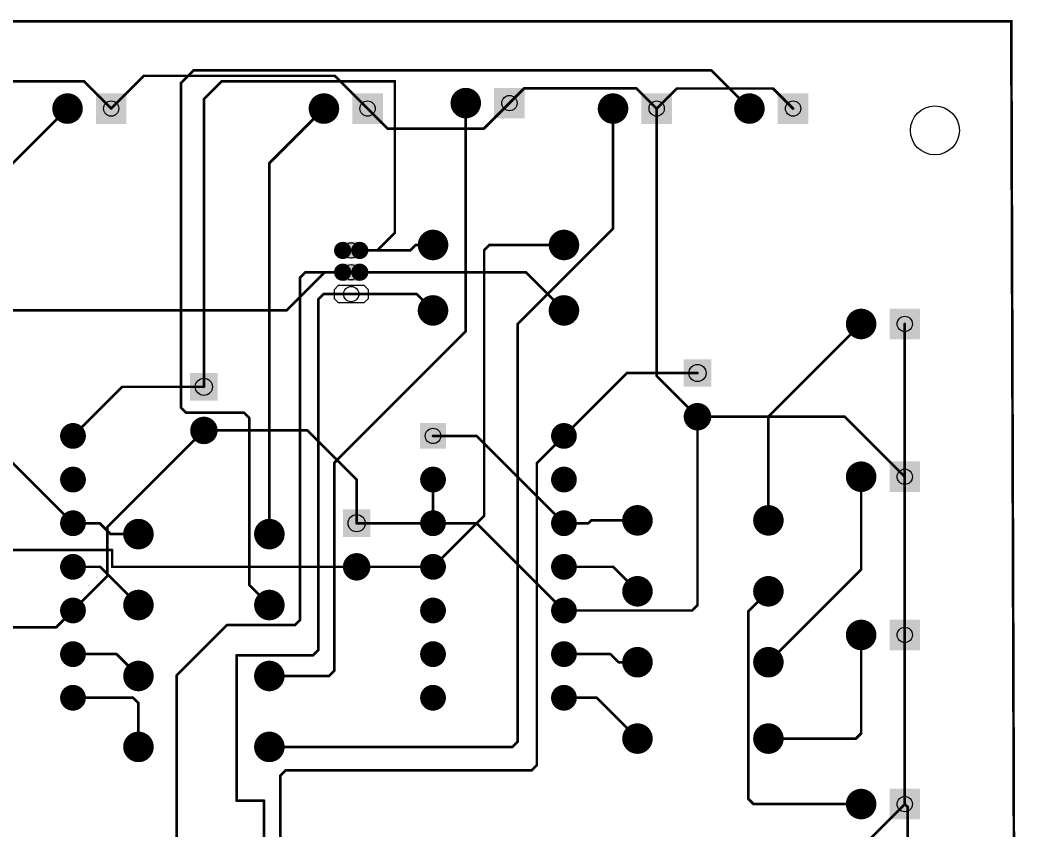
# Model space of a CAD drawing. Extents: x 0 to 4.18, y 0 to 3.93.
# Drawn here: x 1.891 to 4.178, y 2.072 to 3.928 of the extents above; entities that cross this region are included whole.
import ezdxf

# ---------------------------------------------------------------- set-up
doc = ezdxf.new("R2010")
doc.units = 0
for name, color, linetype in [('Board_Outline', 13, 'CONTINUOUS'), ('Bottom', 6, 'CONTINUOUS'), ('Drill_Bottom', 8, 'CONTINUOUS'), ('Drill_Top', 7, 'CONTINUOUS'), ('Top', 5, 'CONTINUOUS')]:
    doc.layers.add(name, color=color, linetype=linetype)

msp = doc.modelspace()

# ---------------------------------------------------------------- linework, layer by layer
at = {"layer": 'Board_Outline', "linetype": 'CONTINUOUS', "const_width": 0.006}
msp.add_lwpolyline([(0, 3.925), (4.1625, 3.925), (4.175, 0.0125), (0, 0), (0, 1.9), (0, 3.925)], dxfattribs=at)
at = {"layer": 'Bottom', "linetype": 'CONTINUOUS', "const_width": 0.006}
for points in [[(2.26, 3.7835), (2.289, 3.8125)], [(2.289, 3.8125), (3.475, 3.8125)], [(3.475, 3.8125), (3.5625, 3.725)], [(2.0375, 3.7875), (1.8625, 3.7875)], [(2.1, 3.725), (2.0375, 3.7875)], [(2.26, 3.04), (2.26, 3.7835)], [(2.3125, 3.747), (2.353, 3.7875)], [(2.353, 3.7875), (2.75, 3.7875)], [(2.75, 3.7875), (2.75, 3.4405)], [(3.0465, 3.7715), (3.0125, 3.7375)], [(3.3035, 3.7715), (3.0465, 3.7715)], [(3.35, 3.725), (3.3035, 3.7715)], [(2.3125, 3.0875), (2.3125, 3.747)], [(2.4625, 3.6), (2.5875, 3.725)], [(2.9125, 3.7375), (2.9125, 3.2146)], [(3.25, 3.725), (3.25, 3.45)], [(3.35, 3.1125), (3.35, 3.725)], [(2.4625, 2.75), (2.4625, 3.6)], [(2.75, 3.4405), (2.7095, 3.4)], [(3.25, 3.45), (3.0317, 3.2317)], [(2.9547, 3.4005), (2.9667, 3.4125)], [(2.9667, 3.4125), (3.1375, 3.4125)], [(2.7095, 3.4), (2.65, 3.4)], [(2.9547, 2.7922), (2.9547, 3.4005)], [(2.533, 3.338), (2.545, 3.35)], [(2.533, 2.5535), (2.533, 3.338)], [(2.545, 3.35), (2.65, 3.35)], [(2.5866, 3.3), (2.5746, 3.288)], [(2.65, 3.3), (2.5866, 3.3)], [(2.5746, 3.288), (2.5746, 2.4842)], [(3.0317, 3.2317), (3.0317, 2.2745)], [(3.8185, 3.2315), (3.606, 3.019)], [(3.9185, 3.2315), (3.9185, 2.8815)], [(2.9125, 3.2146), (2.6115, 2.9135)], [(3.4435, 3.019), (3.35, 3.1125)], [(2.272, 3.028), (2.26, 3.04)], [(2.4045, 3.028), (2.272, 3.028)], [(2.4165, 3.016), (2.4045, 3.028)], [(2.4165, 2.6335), (2.4165, 3.016)], [(3.4435, 2.587), (3.4435, 3.019)], [(3.606, 3.019), (3.606, 2.7815)], [(2.0915, 2.7665), (2.3125, 2.9875)], [(3.1375, 2.975), (3.0754, 2.9129)], [(2.6115, 2.9135), (2.6115, 2.437)], [(3.0754, 2.9129), (3.0754, 2.2207)], [(3.8185, 2.8815), (3.8185, 2.669)], [(3.9185, 2.8815), (3.9185, 2.519)], [(2.8375, 2.775), (2.8375, 2.875)], [(2.8375, 2.675), (2.9547, 2.7922)], [(2.0915, 2.654), (2.0915, 2.7665)], [(3.25, 2.675), (3.1375, 2.675)], [(3.306, 2.619), (3.25, 2.675)], [(2.0125, 2.575), (2.0915, 2.654)], [(3.8185, 2.669), (3.606, 2.4565)], [(2.4625, 2.5875), (2.4165, 2.6335)], [(3.56, 2.573), (3.606, 2.619)], [(3.4315, 2.575), (3.4435, 2.587)], [(1.974, 2.5365), (2.0125, 2.575)], [(3.1375, 2.575), (3.4315, 2.575)], [(3.56, 2.1435), (3.56, 2.573)], [(1.637, 2.5365), (1.974, 2.5365)], [(2.25, 2.4265), (2.365, 2.5415)], [(2.365, 2.5415), (2.521, 2.5415)], [(2.521, 2.5415), (2.533, 2.5535)], [(3.8185, 2.519), (3.8185, 2.2935)], [(3.9185, 2.519), (3.9185, 2.1315)], [(2.5626, 2.4722), (2.3875, 2.4722)], [(2.3875, 2.4722), (2.3875, 2.1393)], [(2.5746, 2.4842), (2.5626, 2.4722)], [(2.25, 1.95), (2.25, 2.4265)], [(2.5995, 2.425), (2.4625, 2.425)], [(2.6115, 2.437), (2.5995, 2.425)], [(3.8185, 2.2935), (3.8065, 2.2815)], [(3.0197, 2.2625), (2.4625, 2.2625)], [(3.0317, 2.2745), (3.0197, 2.2625)], [(3.8065, 2.2815), (3.606, 2.2815)], [(3.0754, 2.2207), (3.0634, 2.2087)], [(2.4995, 2.2087), (2.4875, 2.1967)], [(2.4875, 2.1967), (2.4875, 1.9625)], [(3.0634, 2.2087), (2.4995, 2.2087)], [(2.3875, 2.1393), (2.45, 2.1393)], [(2.45, 2.1393), (2.45, 1.4861)], [(3.572, 2.1315), (3.56, 2.1435)], [(3.8185, 2.1315), (3.572, 2.1315)], [(3.9185, 2.1315), (3.925, 2.125)], [(3.925, 2.125), (3.925, 1.45)]]:
    msp.add_lwpolyline(points, dxfattribs=at)
at = {"layer": 'Bottom', "linetype": 'CONTINUOUS'}
for points, const_width in [([(2.2875, 3.8125, 1), (2.2905, 3.8125, 1), (2.2875, 3.8125, 1)], 0.003), ([(2.2875, 3.8125, 1), (2.2905, 3.8125, 1), (2.2875, 3.8125, 1)], 0.003), ([(3.4735, 3.8125, 1), (3.4765, 3.8125, 1), (3.4735, 3.8125, 1)], 0.003), ([(3.4735, 3.8125, 1), (3.4765, 3.8125, 1), (3.4735, 3.8125, 1)], 0.003), ([(2.036, 3.7875, 1), (2.039, 3.7875, 1), (2.036, 3.7875, 1)], 0.003), ([(2.036, 3.7875, 1), (2.039, 3.7875, 1), (2.036, 3.7875, 1)], 0.003), ([(2.2585, 3.7835, 1), (2.2615, 3.7835, 1), (2.2585, 3.7835, 1)], 0.003), ([(2.2585, 3.7835, 1), (2.2615, 3.7835, 1), (2.2585, 3.7835, 1)], 0.003), ([(2.3515, 3.7875, 1), (2.3545, 3.7875, 1), (2.3515, 3.7875, 1)], 0.003), ([(2.3515, 3.7875, 1), (2.3545, 3.7875, 1), (2.3515, 3.7875, 1)], 0.003), ([(2.7485, 3.7875, 1), (2.7515, 3.7875, 1), (2.7485, 3.7875, 1)], 0.003), ([(2.7485, 3.7875, 1), (2.7515, 3.7875, 1), (2.7485, 3.7875, 1)], 0.003), ([(3.045, 3.7715, 1), (3.048, 3.7715, 1), (3.045, 3.7715, 1)], 0.003), ([(3.045, 3.7715, 1), (3.048, 3.7715, 1), (3.045, 3.7715, 1)], 0.003), ([(3.302, 3.7715, 1), (3.305, 3.7715, 1), (3.302, 3.7715, 1)], 0.003), ([(3.302, 3.7715, 1), (3.305, 3.7715, 1), (3.302, 3.7715, 1)], 0.003), ([(2.0175, 3.725, 1), (1.9825, 3.725, 1), (2.0175, 3.725, 1)], 0.035), ([(2.605, 3.725, 1), (2.57, 3.725, 1), (2.605, 3.725, 1)], 0.035), ([(2.93, 3.7375, 1), (2.895, 3.7375, 1), (2.93, 3.7375, 1)], 0.035), ([(3.2675, 3.725, 1), (3.2325, 3.725, 1), (3.2675, 3.725, 1)], 0.035), ([(3.58, 3.725, 1), (3.545, 3.725, 1), (3.58, 3.725, 1)], 0.035), ([(2.0985, 3.725, 1), (2.1015, 3.725, 1), (2.0985, 3.725, 1)], 0.003), ([(2.311, 3.747, 1), (2.314, 3.747, 1), (2.311, 3.747, 1)], 0.003), ([(2.311, 3.747, 1), (2.314, 3.747, 1), (2.311, 3.747, 1)], 0.003), ([(2.586, 3.725, 1), (2.589, 3.725, 1), (2.586, 3.725, 1)], 0.003), ([(2.911, 3.7375, 1), (2.914, 3.7375, 1), (2.911, 3.7375, 1)], 0.003), ([(3.011, 3.7375, 1), (3.014, 3.7375, 1), (3.011, 3.7375, 1)], 0.003), ([(3.2485, 3.725, 1), (3.2515, 3.725, 1), (3.2485, 3.725, 1)], 0.003), ([(3.3485, 3.725, 1), (3.3515, 3.725, 1), (3.3485, 3.725, 1)], 0.003), ([(3.3485, 3.725, 1), (3.3515, 3.725, 1), (3.3485, 3.725, 1)], 0.003), ([(3.561, 3.725, 1), (3.564, 3.725, 1), (3.561, 3.725, 1)], 0.003), ([(2.461, 3.6, 1), (2.464, 3.6, 1), (2.461, 3.6, 1)], 0.003), ([(2.461, 3.6, 1), (2.464, 3.6, 1), (2.461, 3.6, 1)], 0.003), ([(2.7485, 3.4405, 1), (2.7515, 3.4405, 1), (2.7485, 3.4405, 1)], 0.003), ([(2.7485, 3.4405, 1), (2.7515, 3.4405, 1), (2.7485, 3.4405, 1)], 0.003), ([(2.855, 3.4125, 1), (2.82, 3.4125, 1), (2.855, 3.4125, 1)], 0.035), ([(3.155, 3.4125, 1), (3.12, 3.4125, 1), (3.155, 3.4125, 1)], 0.035), ([(3.2485, 3.45, 1), (3.2515, 3.45, 1), (3.2485, 3.45, 1)], 0.003), ([(3.2485, 3.45, 1), (3.2515, 3.45, 1), (3.2485, 3.45, 1)], 0.003), ([(2.6402, 3.4, 1), (2.6205, 3.4, 1), (2.6402, 3.4, 1)], 0.0197), ([(2.6795, 3.4, 1), (2.6598, 3.4, 1), (2.6795, 3.4, 1)], 0.0197), ([(2.9652, 3.4125, 1), (2.9682, 3.4125, 1), (2.9652, 3.4125, 1)], 0.003), ([(2.9652, 3.4125, 1), (2.9682, 3.4125, 1), (2.9652, 3.4125, 1)], 0.003), ([(3.136, 3.4125, 1), (3.139, 3.4125, 1), (3.136, 3.4125, 1)], 0.003), ([(2.6485, 3.4, 1), (2.6515, 3.4, 1), (2.6485, 3.4, 1)], 0.003), ([(2.708, 3.4, 1), (2.711, 3.4, 1), (2.708, 3.4, 1)], 0.003), ([(2.708, 3.4, 1), (2.711, 3.4, 1), (2.708, 3.4, 1)], 0.003), ([(2.9532, 3.4005, 1), (2.9562, 3.4005, 1), (2.9532, 3.4005, 1)], 0.003), ([(2.9532, 3.4005, 1), (2.9562, 3.4005, 1), (2.9532, 3.4005, 1)], 0.003), ([(2.6402, 3.35, 1), (2.6205, 3.35, 1), (2.6402, 3.35, 1)], 0.0197), ([(2.6795, 3.35, 1), (2.6598, 3.35, 1), (2.6795, 3.35, 1)], 0.0197), ([(2.5315, 3.338, 1), (2.5345, 3.338, 1), (2.5315, 3.338, 1)], 0.003), ([(2.5315, 3.338, 1), (2.5345, 3.338, 1), (2.5315, 3.338, 1)], 0.003), ([(2.5435, 3.35, 1), (2.5465, 3.35, 1), (2.5435, 3.35, 1)], 0.003), ([(2.5435, 3.35, 1), (2.5465, 3.35, 1), (2.5435, 3.35, 1)], 0.003), ([(2.6485, 3.35, 1), (2.6515, 3.35, 1), (2.6485, 3.35, 1)], 0.003), ([(2.5851, 3.3, 1), (2.5881, 3.3, 1), (2.5851, 3.3, 1)], 0.003), ([(2.5851, 3.3, 1), (2.5881, 3.3, 1), (2.5851, 3.3, 1)], 0.003), ([(2.6485, 3.3, 1), (2.6515, 3.3, 1), (2.6485, 3.3, 1)], 0.003), ([(2.855, 3.2625, 1), (2.82, 3.2625, 1), (2.855, 3.2625, 1)], 0.035), ([(3.155, 3.2625, 1), (3.12, 3.2625, 1), (3.155, 3.2625, 1)], 0.035), ([(2.5731, 3.288, 1), (2.5761, 3.288, 1), (2.5731, 3.288, 1)], 0.003), ([(2.5731, 3.288, 1), (2.5761, 3.288, 1), (2.5731, 3.288, 1)], 0.003), ([(3.836, 3.2315, 1), (3.801, 3.2315, 1), (3.836, 3.2315, 1)], 0.035), ([(3.0302, 3.2317, 1), (3.0332, 3.2317, 1), (3.0302, 3.2317, 1)], 0.003), ([(3.0302, 3.2317, 1), (3.0332, 3.2317, 1), (3.0302, 3.2317, 1)], 0.003), ([(3.817, 3.2315, 1), (3.82, 3.2315, 1), (3.817, 3.2315, 1)], 0.003), ([(3.917, 3.2315, 1), (3.92, 3.2315, 1), (3.917, 3.2315, 1)], 0.003), ([(2.911, 3.2146, 1), (2.914, 3.2146, 1), (2.911, 3.2146, 1)], 0.003), ([(2.911, 3.2146, 1), (2.914, 3.2146, 1), (2.911, 3.2146, 1)], 0.003), ([(3.3485, 3.1125, 1), (3.3515, 3.1125, 1), (3.3485, 3.1125, 1)], 0.003), ([(3.3485, 3.1125, 1), (3.3515, 3.1125, 1), (3.3485, 3.1125, 1)], 0.003), ([(2.311, 3.0875, 1), (2.314, 3.0875, 1), (2.311, 3.0875, 1)], 0.003), ([(2.2585, 3.04, 1), (2.2615, 3.04, 1), (2.2585, 3.04, 1)], 0.003), ([(2.2585, 3.04, 1), (2.2615, 3.04, 1), (2.2585, 3.04, 1)], 0.003), ([(3.4592, 3.019, 1), (3.4277, 3.019, 1), (3.4592, 3.019, 1)], 0.0315), ([(2.2705, 3.028, 1), (2.2735, 3.028, 1), (2.2705, 3.028, 1)], 0.003), ([(2.2705, 3.028, 1), (2.2735, 3.028, 1), (2.2705, 3.028, 1)], 0.003), ([(2.3282, 2.9875, 1), (2.2968, 2.9875, 1), (2.3282, 2.9875, 1)], 0.0315), ([(2.403, 3.028, 1), (2.406, 3.028, 1), (2.403, 3.028, 1)], 0.003), ([(2.403, 3.028, 1), (2.406, 3.028, 1), (2.403, 3.028, 1)], 0.003), ([(2.415, 3.016, 1), (2.418, 3.016, 1), (2.415, 3.016, 1)], 0.003), ([(2.415, 3.016, 1), (2.418, 3.016, 1), (2.415, 3.016, 1)], 0.003), ([(3.442, 3.019, 1), (3.445, 3.019, 1), (3.442, 3.019, 1)], 0.003), ([(3.442, 3.019, 1), (3.445, 3.019, 1), (3.442, 3.019, 1)], 0.003), ([(3.6045, 3.019, 1), (3.6075, 3.019, 1), (3.6045, 3.019, 1)], 0.003), ([(3.6045, 3.019, 1), (3.6075, 3.019, 1), (3.6045, 3.019, 1)], 0.003), ([(2.0273, 2.975, 1), (1.9977, 2.975, 1), (2.0273, 2.975, 1)], 0.0295), ([(3.1523, 2.975, 1), (3.1227, 2.975, 1), (3.1523, 2.975, 1)], 0.0295), ([(2.311, 2.9875, 1), (2.314, 2.9875, 1), (2.311, 2.9875, 1)], 0.003), ([(3.136, 2.975, 1), (3.139, 2.975, 1), (3.136, 2.975, 1)], 0.003), ([(2.0273, 2.875, 1), (1.9977, 2.875, 1), (2.0273, 2.875, 1)], 0.0295), ([(2.61, 2.9135, 1), (2.613, 2.9135, 1), (2.61, 2.9135, 1)], 0.003), ([(2.61, 2.9135, 1), (2.613, 2.9135, 1), (2.61, 2.9135, 1)], 0.003), ([(2.8523, 2.875, 1), (2.8227, 2.875, 1), (2.8523, 2.875, 1)], 0.0295), ([(3.0739, 2.9129, 1), (3.0769, 2.9129, 1), (3.0739, 2.9129, 1)], 0.003), ([(3.0739, 2.9129, 1), (3.0769, 2.9129, 1), (3.0739, 2.9129, 1)], 0.003), ([(3.1523, 2.875, 1), (3.1227, 2.875, 1), (3.1523, 2.875, 1)], 0.0295), ([(3.836, 2.8815, 1), (3.801, 2.8815, 1), (3.836, 2.8815, 1)], 0.035), ([(3.817, 2.8815, 1), (3.82, 2.8815, 1), (3.817, 2.8815, 1)], 0.003), ([(3.917, 2.8815, 1), (3.92, 2.8815, 1), (3.917, 2.8815, 1)], 0.003), ([(3.917, 2.8815, 1), (3.92, 2.8815, 1), (3.917, 2.8815, 1)], 0.003), ([(2.836, 2.875, 1), (2.839, 2.875, 1), (2.836, 2.875, 1)], 0.003), ([(3.3235, 2.7815, 1), (3.2885, 2.7815, 1), (3.3235, 2.7815, 1)], 0.035), ([(3.6235, 2.7815, 1), (3.5885, 2.7815, 1), (3.6235, 2.7815, 1)], 0.035), ([(2.0273, 2.775, 1), (1.9977, 2.775, 1), (2.0273, 2.775, 1)], 0.0295), ([(2.8523, 2.775, 1), (2.8227, 2.775, 1), (2.8523, 2.775, 1)], 0.0295), ([(2.9532, 2.7922, 1), (2.9562, 2.7922, 1), (2.9532, 2.7922, 1)], 0.003), ([(2.9532, 2.7922, 1), (2.9562, 2.7922, 1), (2.9532, 2.7922, 1)], 0.003), ([(3.1523, 2.775, 1), (3.1227, 2.775, 1), (3.1523, 2.775, 1)], 0.0295), ([(2.09, 2.7665, 1), (2.093, 2.7665, 1), (2.09, 2.7665, 1)], 0.003), ([(2.09, 2.7665, 1), (2.093, 2.7665, 1), (2.09, 2.7665, 1)], 0.003), ([(2.18, 2.75, 1), (2.145, 2.75, 1), (2.18, 2.75, 1)], 0.035), ([(2.48, 2.75, 1), (2.445, 2.75, 1), (2.48, 2.75, 1)], 0.035), ([(2.836, 2.775, 1), (2.839, 2.775, 1), (2.836, 2.775, 1)], 0.003), ([(3.6045, 2.7815, 1), (3.6075, 2.7815, 1), (3.6045, 2.7815, 1)], 0.003), ([(2.461, 2.75, 1), (2.464, 2.75, 1), (2.461, 2.75, 1)], 0.003), ([(2.0273, 2.675, 1), (1.9977, 2.675, 1), (2.0273, 2.675, 1)], 0.0295), ([(2.6782, 2.675, 1), (2.6468, 2.675, 1), (2.6782, 2.675, 1)], 0.0315), ([(2.8523, 2.675, 1), (2.8227, 2.675, 1), (2.8523, 2.675, 1)], 0.0295), ([(3.1523, 2.675, 1), (3.1227, 2.675, 1), (3.1523, 2.675, 1)], 0.0295), ([(2.836, 2.675, 1), (2.839, 2.675, 1), (2.836, 2.675, 1)], 0.003), ([(3.136, 2.675, 1), (3.139, 2.675, 1), (3.136, 2.675, 1)], 0.003), ([(3.2485, 2.675, 1), (3.2515, 2.675, 1), (3.2485, 2.675, 1)], 0.003), ([(3.2485, 2.675, 1), (3.2515, 2.675, 1), (3.2485, 2.675, 1)], 0.003), ([(2.09, 2.654, 1), (2.093, 2.654, 1), (2.09, 2.654, 1)], 0.003), ([(2.09, 2.654, 1), (2.093, 2.654, 1), (2.09, 2.654, 1)], 0.003), ([(3.3235, 2.619, 1), (3.2885, 2.619, 1), (3.3235, 2.619, 1)], 0.035), ([(3.6235, 2.619, 1), (3.5885, 2.619, 1), (3.6235, 2.619, 1)], 0.035), ([(3.817, 2.669, 1), (3.82, 2.669, 1), (3.817, 2.669, 1)], 0.003), ([(3.817, 2.669, 1), (3.82, 2.669, 1), (3.817, 2.669, 1)], 0.003), ([(2.415, 2.6335, 1), (2.418, 2.6335, 1), (2.415, 2.6335, 1)], 0.003), ([(2.415, 2.6335, 1), (2.418, 2.6335, 1), (2.415, 2.6335, 1)], 0.003), ([(2.18, 2.5875, 1), (2.145, 2.5875, 1), (2.18, 2.5875, 1)], 0.035), ([(2.48, 2.5875, 1), (2.445, 2.5875, 1), (2.48, 2.5875, 1)], 0.035), ([(3.3045, 2.619, 1), (3.3075, 2.619, 1), (3.3045, 2.619, 1)], 0.003), ([(3.6045, 2.619, 1), (3.6075, 2.619, 1), (3.6045, 2.619, 1)], 0.003), ([(2.0273, 2.575, 1), (1.9977, 2.575, 1), (2.0273, 2.575, 1)], 0.0295), ([(2.461, 2.5875, 1), (2.464, 2.5875, 1), (2.461, 2.5875, 1)], 0.003), ([(2.8523, 2.575, 1), (2.8227, 2.575, 1), (2.8523, 2.575, 1)], 0.0295), ([(3.1523, 2.575, 1), (3.1227, 2.575, 1), (3.1523, 2.575, 1)], 0.0295), ([(3.442, 2.587, 1), (3.445, 2.587, 1), (3.442, 2.587, 1)], 0.003), ([(3.442, 2.587, 1), (3.445, 2.587, 1), (3.442, 2.587, 1)], 0.003), ([(2.011, 2.575, 1), (2.014, 2.575, 1), (2.011, 2.575, 1)], 0.003), ([(2.011, 2.575, 1), (2.014, 2.575, 1), (2.011, 2.575, 1)], 0.003), ([(3.136, 2.575, 1), (3.139, 2.575, 1), (3.136, 2.575, 1)], 0.003), ([(3.43, 2.575, 1), (3.433, 2.575, 1), (3.43, 2.575, 1)], 0.003), ([(3.43, 2.575, 1), (3.433, 2.575, 1), (3.43, 2.575, 1)], 0.003), ([(3.5585, 2.573, 1), (3.5615, 2.573, 1), (3.5585, 2.573, 1)], 0.003), ([(3.5585, 2.573, 1), (3.5615, 2.573, 1), (3.5585, 2.573, 1)], 0.003), ([(1.9725, 2.5365, 1), (1.9755, 2.5365, 1), (1.9725, 2.5365, 1)], 0.003), ([(1.9725, 2.5365, 1), (1.9755, 2.5365, 1), (1.9725, 2.5365, 1)], 0.003), ([(2.3635, 2.5415, 1), (2.3665, 2.5415, 1), (2.3635, 2.5415, 1)], 0.003), ([(2.3635, 2.5415, 1), (2.3665, 2.5415, 1), (2.3635, 2.5415, 1)], 0.003), ([(2.5195, 2.5415, 1), (2.5225, 2.5415, 1), (2.5195, 2.5415, 1)], 0.003), ([(2.5195, 2.5415, 1), (2.5225, 2.5415, 1), (2.5195, 2.5415, 1)], 0.003), ([(2.5315, 2.5535, 1), (2.5345, 2.5535, 1), (2.5315, 2.5535, 1)], 0.003), ([(2.5315, 2.5535, 1), (2.5345, 2.5535, 1), (2.5315, 2.5535, 1)], 0.003), ([(3.836, 2.519, 1), (3.801, 2.519, 1), (3.836, 2.519, 1)], 0.035), ([(3.817, 2.519, 1), (3.82, 2.519, 1), (3.817, 2.519, 1)], 0.003), ([(3.917, 2.519, 1), (3.92, 2.519, 1), (3.917, 2.519, 1)], 0.003), ([(3.917, 2.519, 1), (3.92, 2.519, 1), (3.917, 2.519, 1)], 0.003), ([(2.0273, 2.475, 1), (1.9977, 2.475, 1), (2.0273, 2.475, 1)], 0.0295), ([(2.8523, 2.475, 1), (2.8227, 2.475, 1), (2.8523, 2.475, 1)], 0.0295), ([(3.1523, 2.475, 1), (3.1227, 2.475, 1), (3.1523, 2.475, 1)], 0.0295), ([(2.386, 2.4722, 1), (2.389, 2.4722, 1), (2.386, 2.4722, 1)], 0.003), ([(2.386, 2.4722, 1), (2.389, 2.4722, 1), (2.386, 2.4722, 1)], 0.003), ([(2.5611, 2.4722, 1), (2.5641, 2.4722, 1), (2.5611, 2.4722, 1)], 0.003), ([(2.5611, 2.4722, 1), (2.5641, 2.4722, 1), (2.5611, 2.4722, 1)], 0.003), ([(2.5731, 2.4842, 1), (2.5761, 2.4842, 1), (2.5731, 2.4842, 1)], 0.003), ([(2.5731, 2.4842, 1), (2.5761, 2.4842, 1), (2.5731, 2.4842, 1)], 0.003), ([(3.3235, 2.4565, 1), (3.2885, 2.4565, 1), (3.3235, 2.4565, 1)], 0.035), ([(3.6235, 2.4565, 1), (3.5885, 2.4565, 1), (3.6235, 2.4565, 1)], 0.035), ([(2.18, 2.425, 1), (2.145, 2.425, 1), (2.18, 2.425, 1)], 0.035), ([(2.48, 2.425, 1), (2.445, 2.425, 1), (2.48, 2.425, 1)], 0.035), ([(3.6045, 2.4565, 1), (3.6075, 2.4565, 1), (3.6045, 2.4565, 1)], 0.003), ([(2.2485, 2.4265, 1), (2.2515, 2.4265, 1), (2.2485, 2.4265, 1)], 0.003), ([(2.2485, 2.4265, 1), (2.2515, 2.4265, 1), (2.2485, 2.4265, 1)], 0.003), ([(2.461, 2.425, 1), (2.464, 2.425, 1), (2.461, 2.425, 1)], 0.003), ([(2.598, 2.425, 1), (2.601, 2.425, 1), (2.598, 2.425, 1)], 0.003), ([(2.598, 2.425, 1), (2.601, 2.425, 1), (2.598, 2.425, 1)], 0.003), ([(2.61, 2.437, 1), (2.613, 2.437, 1), (2.61, 2.437, 1)], 0.003), ([(2.61, 2.437, 1), (2.613, 2.437, 1), (2.61, 2.437, 1)], 0.003), ([(2.0273, 2.375, 1), (1.9977, 2.375, 1), (2.0273, 2.375, 1)], 0.0295), ([(2.8523, 2.375, 1), (2.8227, 2.375, 1), (2.8523, 2.375, 1)], 0.0295), ([(3.1523, 2.375, 1), (3.1227, 2.375, 1), (3.1523, 2.375, 1)], 0.0295), ([(3.3235, 2.2815, 1), (3.2885, 2.2815, 1), (3.3235, 2.2815, 1)], 0.035), ([(3.6235, 2.2815, 1), (3.5885, 2.2815, 1), (3.6235, 2.2815, 1)], 0.035), ([(2.18, 2.2625, 1), (2.145, 2.2625, 1), (2.18, 2.2625, 1)], 0.035), ([(2.48, 2.2625, 1), (2.445, 2.2625, 1), (2.48, 2.2625, 1)], 0.035), ([(3.817, 2.2935, 1), (3.82, 2.2935, 1), (3.817, 2.2935, 1)], 0.003), ([(3.817, 2.2935, 1), (3.82, 2.2935, 1), (3.817, 2.2935, 1)], 0.003), ([(2.461, 2.2625, 1), (2.464, 2.2625, 1), (2.461, 2.2625, 1)], 0.003), ([(3.0182, 2.2625, 1), (3.0212, 2.2625, 1), (3.0182, 2.2625, 1)], 0.003), ([(3.0182, 2.2625, 1), (3.0212, 2.2625, 1), (3.0182, 2.2625, 1)], 0.003), ([(3.0302, 2.2745, 1), (3.0332, 2.2745, 1), (3.0302, 2.2745, 1)], 0.003), ([(3.0302, 2.2745, 1), (3.0332, 2.2745, 1), (3.0302, 2.2745, 1)], 0.003), ([(3.6045, 2.2815, 1), (3.6075, 2.2815, 1), (3.6045, 2.2815, 1)], 0.003), ([(3.805, 2.2815, 1), (3.808, 2.2815, 1), (3.805, 2.2815, 1)], 0.003), ([(3.805, 2.2815, 1), (3.808, 2.2815, 1), (3.805, 2.2815, 1)], 0.003), ([(3.0739, 2.2207, 1), (3.0769, 2.2207, 1), (3.0739, 2.2207, 1)], 0.003), ([(3.0739, 2.2207, 1), (3.0769, 2.2207, 1), (3.0739, 2.2207, 1)], 0.003), ([(2.486, 2.1967, 1), (2.489, 2.1967, 1), (2.486, 2.1967, 1)], 0.003), ([(2.486, 2.1967, 1), (2.489, 2.1967, 1), (2.486, 2.1967, 1)], 0.003), ([(2.498, 2.2087, 1), (2.501, 2.2087, 1), (2.498, 2.2087, 1)], 0.003), ([(2.498, 2.2087, 1), (2.501, 2.2087, 1), (2.498, 2.2087, 1)], 0.003), ([(3.0619, 2.2087, 1), (3.0649, 2.2087, 1), (3.0619, 2.2087, 1)], 0.003), ([(3.0619, 2.2087, 1), (3.0649, 2.2087, 1), (3.0619, 2.2087, 1)], 0.003), ([(3.836, 2.1315, 1), (3.801, 2.1315, 1), (3.836, 2.1315, 1)], 0.035), ([(2.386, 2.1393, 1), (2.389, 2.1393, 1), (2.386, 2.1393, 1)], 0.003), ([(2.386, 2.1393, 1), (2.389, 2.1393, 1), (2.386, 2.1393, 1)], 0.003), ([(2.4485, 2.1393, 1), (2.4515, 2.1393, 1), (2.4485, 2.1393, 1)], 0.003), ([(2.4485, 2.1393, 1), (2.4515, 2.1393, 1), (2.4485, 2.1393, 1)], 0.003), ([(3.5585, 2.1435, 1), (3.5615, 2.1435, 1), (3.5585, 2.1435, 1)], 0.003), ([(3.5585, 2.1435, 1), (3.5615, 2.1435, 1), (3.5585, 2.1435, 1)], 0.003), ([(3.5705, 2.1315, 1), (3.5735, 2.1315, 1), (3.5705, 2.1315, 1)], 0.003), ([(3.5705, 2.1315, 1), (3.5735, 2.1315, 1), (3.5705, 2.1315, 1)], 0.003), ([(3.817, 2.1315, 1), (3.82, 2.1315, 1), (3.817, 2.1315, 1)], 0.003), ([(3.917, 2.1315, 1), (3.92, 2.1315, 1), (3.917, 2.1315, 1)], 0.003), ([(3.917, 2.1315, 1), (3.92, 2.1315, 1), (3.917, 2.1315, 1)], 0.003), ([(3.9235, 2.125, 1), (3.9265, 2.125, 1), (3.9235, 2.125, 1)], 0.003), ([(3.9235, 2.125, 1), (3.9265, 2.125, 1), (3.9235, 2.125, 1)], 0.003)]:
    msp.add_lwpolyline(points, format="xyb", dxfattribs=dict(at, const_width=const_width))
msp.add_lwpolyline([(2.6795, 3.2803), (2.6894, 3.2902), (2.6894, 3.3098), (2.6795, 3.3197), (2.6205, 3.3197), (2.6106, 3.3098), (2.6106, 3.2902), (2.6205, 3.2803), (2.6795, 3.2803)], dxfattribs=at)
at = {"layer": 'Bottom'}
for points in [[(2.065, 3.76), (2.135, 3.76), (2.065, 3.69), (2.135, 3.69)], [(2.6525, 3.76), (2.7225, 3.76), (2.6525, 3.69), (2.7225, 3.69)], [(2.9775, 3.7725), (3.0475, 3.7725), (2.9775, 3.7025), (3.0475, 3.7025)], [(3.315, 3.76), (3.385, 3.76), (3.315, 3.69), (3.385, 3.69)], [(3.6275, 3.76), (3.6975, 3.76), (3.6275, 3.69), (3.6975, 3.69)], [(2.6303, 3.4197), (2.6697, 3.4197), (2.6303, 3.3803), (2.6697, 3.3803)], [(2.6303, 3.3697), (2.6697, 3.3697), (2.6303, 3.3303), (2.6697, 3.3303)], [(3.8835, 3.2665), (3.9535, 3.2665), (3.8835, 3.1965), (3.9535, 3.1965)], [(3.412, 3.1505), (3.475, 3.1505), (3.412, 3.0875), (3.475, 3.0875)], [(2.281, 3.119), (2.344, 3.119), (2.281, 3.056), (2.344, 3.056)], [(2.808, 3.0045), (2.867, 3.0045), (2.808, 2.9455), (2.867, 2.9455)], [(3.8835, 2.9165), (3.9535, 2.9165), (3.8835, 2.8465), (3.9535, 2.8465)], [(2.631, 2.8065), (2.694, 2.8065), (2.631, 2.7435), (2.694, 2.7435)], [(3.8835, 2.554), (3.9535, 2.554), (3.8835, 2.484), (3.9535, 2.484)], [(3.8835, 2.1665), (3.9535, 2.1665), (3.8835, 2.0965), (3.9535, 2.0965)]]:
    msp.add_solid(points, dxfattribs=at)
at = {"layer": 'Drill_Bottom'}
for centre, radius in [((2.9125, 3.7375), 0.0175), ((3.0125, 3.7375), 0.0175), ((2, 3.725), 0.0175), ((2.1, 3.725), 0.0175), ((2.5875, 3.725), 0.0175), ((2.6875, 3.725), 0.0175), ((3.25, 3.725), 0.0175), ((3.35, 3.725), 0.0175), ((3.5625, 3.725), 0.0175), ((3.6625, 3.725), 0.0175), ((3.9875, 3.675), 0.056), ((2.65, 3.4), 0.0175), ((2.8375, 3.4125), 0.0175), ((3.1375, 3.4125), 0.0175), ((2.65, 3.35), 0.0175), ((2.65, 3.3), 0.0175), ((2.8375, 3.2625), 0.0175), ((3.1375, 3.2625), 0.0175), ((3.8185, 3.2315), 0.0175), ((3.9185, 3.2315), 0.0175), ((3.4435, 3.119), 0.0197), ((2.3125, 3.0875), 0.0197), ((3.4435, 3.019), 0.0197), ((2.3125, 2.9875), 0.0197), ((2.0125, 2.975), 0.0177), ((2.8375, 2.975), 0.0177), ((3.1375, 2.975), 0.0177), ((2.0125, 2.875), 0.0177), ((2.8375, 2.875), 0.0177), ((3.1375, 2.875), 0.0177), ((3.8185, 2.8815), 0.0175), ((3.9185, 2.8815), 0.0175), ((2.0125, 2.775), 0.0177), ((2.6625, 2.775), 0.0197), ((2.8375, 2.775), 0.0177), ((3.1375, 2.775), 0.0177), ((3.306, 2.7815), 0.0175), ((3.606, 2.7815), 0.0175), ((2.1625, 2.75), 0.0175), ((2.4625, 2.75), 0.0175), ((2.0125, 2.675), 0.0177), ((2.6625, 2.675), 0.0197), ((2.8375, 2.675), 0.0177), ((3.1375, 2.675), 0.0177), ((3.306, 2.619), 0.0175), ((3.606, 2.619), 0.0175), ((2.0125, 2.575), 0.0177), ((2.1625, 2.5875), 0.0175), ((2.4625, 2.5875), 0.0175), ((2.8375, 2.575), 0.0177), ((3.1375, 2.575), 0.0177), ((3.8185, 2.519), 0.0175), ((3.9185, 2.519), 0.0175), ((2.0125, 2.475), 0.0177), ((2.8375, 2.475), 0.0177), ((3.1375, 2.475), 0.0177), ((3.306, 2.4565), 0.0175), ((3.606, 2.4565), 0.0175), ((2.1625, 2.425), 0.0175), ((2.4625, 2.425), 0.0175), ((2.0125, 2.375), 0.0177), ((2.8375, 2.375), 0.0177), ((3.1375, 2.375), 0.0177), ((3.306, 2.2815), 0.0175), ((3.606, 2.2815), 0.0175), ((2.1625, 2.2625), 0.0175), ((2.4625, 2.2625), 0.0175), ((3.8185, 2.1315), 0.0175), ((3.9185, 2.1315), 0.0175)]:
    msp.add_circle(centre, radius, dxfattribs=at)
at = {"layer": 'Drill_Top'}
for centre, radius in [((2.9125, 3.7375), 0.0175), ((3.0125, 3.7375), 0.0175), ((2, 3.725), 0.0175), ((2.1, 3.725), 0.0175), ((2.5875, 3.725), 0.0175), ((2.6875, 3.725), 0.0175), ((3.25, 3.725), 0.0175), ((3.35, 3.725), 0.0175), ((3.5625, 3.725), 0.0175), ((3.6625, 3.725), 0.0175), ((3.9875, 3.675), 0.056), ((2.65, 3.4), 0.0175), ((2.8375, 3.4125), 0.0175), ((3.1375, 3.4125), 0.0175), ((2.65, 3.35), 0.0175), ((2.65, 3.3), 0.0175), ((2.8375, 3.2625), 0.0175), ((3.1375, 3.2625), 0.0175), ((3.8185, 3.2315), 0.0175), ((3.9185, 3.2315), 0.0175), ((3.4435, 3.119), 0.0197), ((2.3125, 3.0875), 0.0197), ((3.4435, 3.019), 0.0197), ((2.3125, 2.9875), 0.0197), ((2.0125, 2.975), 0.0177), ((2.8375, 2.975), 0.0177), ((3.1375, 2.975), 0.0177), ((2.0125, 2.875), 0.0177), ((2.8375, 2.875), 0.0177), ((3.1375, 2.875), 0.0177), ((3.8185, 2.8815), 0.0175), ((3.9185, 2.8815), 0.0175), ((2.0125, 2.775), 0.0177), ((2.6625, 2.775), 0.0197), ((2.8375, 2.775), 0.0177), ((3.1375, 2.775), 0.0177), ((3.306, 2.7815), 0.0175), ((3.606, 2.7815), 0.0175), ((2.1625, 2.75), 0.0175), ((2.4625, 2.75), 0.0175), ((2.0125, 2.675), 0.0177), ((2.6625, 2.675), 0.0197), ((2.8375, 2.675), 0.0177), ((3.1375, 2.675), 0.0177), ((3.306, 2.619), 0.0175), ((3.606, 2.619), 0.0175), ((2.0125, 2.575), 0.0177), ((2.1625, 2.5875), 0.0175), ((2.4625, 2.5875), 0.0175), ((2.8375, 2.575), 0.0177), ((3.1375, 2.575), 0.0177), ((3.8185, 2.519), 0.0175), ((3.9185, 2.519), 0.0175), ((2.0125, 2.475), 0.0177), ((2.8375, 2.475), 0.0177), ((3.1375, 2.475), 0.0177), ((3.306, 2.4565), 0.0175), ((3.606, 2.4565), 0.0175), ((2.1625, 2.425), 0.0175), ((2.4625, 2.425), 0.0175), ((2.0125, 2.375), 0.0177), ((2.8375, 2.375), 0.0177), ((3.1375, 2.375), 0.0177), ((3.306, 2.2815), 0.0175), ((3.606, 2.2815), 0.0175), ((2.1625, 2.2625), 0.0175), ((2.4625, 2.2625), 0.0175), ((3.8185, 2.1315), 0.0175), ((3.9185, 2.1315), 0.0175)]:
    msp.add_circle(centre, radius, dxfattribs=at)
at = {"layer": 'Top', "linetype": 'CONTINUOUS', "const_width": 0.006}
for points in [[(2.1, 3.725), (2.175, 3.8)], [(2.175, 3.8), (2.6125, 3.8)], [(2.6125, 3.8), (2.6875, 3.725)], [(3.35, 3.725), (3.396, 3.771)], [(3.396, 3.771), (3.6165, 3.771)], [(3.6165, 3.771), (3.6625, 3.725)], [(2, 3.725), (1.5625, 3.2875)], [(2.6875, 3.725), (2.7335, 3.679)], [(2.954, 3.679), (3.0125, 3.7375)], [(2.7335, 3.679), (2.954, 3.679)], [(2.7852, 3.4), (2.7977, 3.4125)], [(2.7977, 3.4125), (2.8375, 3.4125)], [(2.65, 3.4), (2.7852, 3.4)], [(2.5896, 3.35), (2.5021, 3.2625)], [(2.65, 3.35), (2.5896, 3.35)], [(3.05, 3.35), (2.65, 3.35)], [(3.1375, 3.2625), (3.05, 3.35)], [(2.65, 3.3), (2.8, 3.3)], [(2.8, 3.3), (2.8375, 3.2625)], [(2.5021, 3.2625), (0.5955, 3.2625)], [(3.1375, 2.975), (3.2815, 3.119)], [(3.2815, 3.119), (3.4435, 3.119)], [(2.125, 3.0875), (2.0125, 2.975)], [(2.3125, 3.0875), (2.125, 3.0875)], [(3.781, 3.019), (3.4435, 3.019)], [(3.9185, 2.8815), (3.781, 3.019)], [(2.0125, 2.775), (1.8125, 2.975)], [(2.3125, 2.9875), (2.55, 2.9875)], [(2.55, 2.9875), (2.6625, 2.875)], [(2.9375, 2.975), (2.8375, 2.975)], [(3.1375, 2.775), (2.9375, 2.975)], [(2.6625, 2.875), (2.6625, 2.775)], [(2.0737, 2.775), (2.0125, 2.775)], [(2.0987, 2.75), (2.0737, 2.775)], [(2.6625, 2.775), (2.8375, 2.775)], [(2.8375, 2.775), (2.9375, 2.775)], [(2.9375, 2.775), (3.1375, 2.575)], [(3.1934, 2.775), (3.1375, 2.775)], [(3.1999, 2.7815), (3.1934, 2.775)], [(3.306, 2.7815), (3.1999, 2.7815)], [(2.1625, 2.75), (2.0987, 2.75)], [(2.1023, 2.7135), (1.751, 2.7135)], [(2.1023, 2.675), (2.1023, 2.7135)], [(2.075, 2.675), (2.0125, 2.675)], [(2.1625, 2.5875), (2.075, 2.675)], [(2.6625, 2.675), (2.1023, 2.675)], [(2.8375, 2.675), (2.6625, 2.675)], [(2.1125, 2.475), (2.0125, 2.475)], [(2.1625, 2.425), (2.1125, 2.475)], [(3.2441, 2.475), (3.1375, 2.475)], [(3.2626, 2.4565), (3.2441, 2.475)], [(3.306, 2.4565), (3.2626, 2.4565)], [(2.1505, 2.375), (2.0125, 2.375)], [(2.1625, 2.363), (2.1505, 2.375)], [(2.1625, 2.2625), (2.1625, 2.363)], [(3.2125, 2.375), (3.1375, 2.375)], [(3.306, 2.2815), (3.2125, 2.375)], [(3.9185, 2.1315), (3.687, 1.9)]]:
    msp.add_lwpolyline(points, dxfattribs=at)
at = {"layer": 'Top', "linetype": 'CONTINUOUS'}
for points, const_width in [([(2.1735, 3.8, 1), (2.1765, 3.8, 1), (2.1735, 3.8, 1)], 0.003), ([(2.1735, 3.8, 1), (2.1765, 3.8, 1), (2.1735, 3.8, 1)], 0.003), ([(2.611, 3.8, 1), (2.614, 3.8, 1), (2.611, 3.8, 1)], 0.003), ([(2.611, 3.8, 1), (2.614, 3.8, 1), (2.611, 3.8, 1)], 0.003), ([(3.3945, 3.771, 1), (3.3975, 3.771, 1), (3.3945, 3.771, 1)], 0.003), ([(3.3945, 3.771, 1), (3.3975, 3.771, 1), (3.3945, 3.771, 1)], 0.003), ([(3.615, 3.771, 1), (3.618, 3.771, 1), (3.615, 3.771, 1)], 0.003), ([(3.615, 3.771, 1), (3.618, 3.771, 1), (3.615, 3.771, 1)], 0.003), ([(2.0175, 3.725, 1), (1.9825, 3.725, 1), (2.0175, 3.725, 1)], 0.035), ([(2.605, 3.725, 1), (2.57, 3.725, 1), (2.605, 3.725, 1)], 0.035), ([(2.93, 3.7375, 1), (2.895, 3.7375, 1), (2.93, 3.7375, 1)], 0.035), ([(3.2675, 3.725, 1), (3.2325, 3.725, 1), (3.2675, 3.725, 1)], 0.035), ([(3.58, 3.725, 1), (3.545, 3.725, 1), (3.58, 3.725, 1)], 0.035), ([(1.9985, 3.725, 1), (2.0015, 3.725, 1), (1.9985, 3.725, 1)], 0.003), ([(2.0985, 3.725, 1), (2.1015, 3.725, 1), (2.0985, 3.725, 1)], 0.003), ([(2.686, 3.725, 1), (2.689, 3.725, 1), (2.686, 3.725, 1)], 0.003), ([(2.686, 3.725, 1), (2.689, 3.725, 1), (2.686, 3.725, 1)], 0.003), ([(3.011, 3.7375, 1), (3.014, 3.7375, 1), (3.011, 3.7375, 1)], 0.003), ([(3.3485, 3.725, 1), (3.3515, 3.725, 1), (3.3485, 3.725, 1)], 0.003), ([(3.661, 3.725, 1), (3.664, 3.725, 1), (3.661, 3.725, 1)], 0.003), ([(2.732, 3.679, 1), (2.735, 3.679, 1), (2.732, 3.679, 1)], 0.003), ([(2.732, 3.679, 1), (2.735, 3.679, 1), (2.732, 3.679, 1)], 0.003), ([(2.9525, 3.679, 1), (2.9555, 3.679, 1), (2.9525, 3.679, 1)], 0.003), ([(2.9525, 3.679, 1), (2.9555, 3.679, 1), (2.9525, 3.679, 1)], 0.003), ([(2.855, 3.4125, 1), (2.82, 3.4125, 1), (2.855, 3.4125, 1)], 0.035), ([(3.155, 3.4125, 1), (3.12, 3.4125, 1), (3.155, 3.4125, 1)], 0.035), ([(2.6402, 3.4, 1), (2.6205, 3.4, 1), (2.6402, 3.4, 1)], 0.0197), ([(2.6795, 3.4, 1), (2.6598, 3.4, 1), (2.6795, 3.4, 1)], 0.0197), ([(2.7962, 3.4125, 1), (2.7992, 3.4125, 1), (2.7962, 3.4125, 1)], 0.003), ([(2.7962, 3.4125, 1), (2.7992, 3.4125, 1), (2.7962, 3.4125, 1)], 0.003), ([(2.836, 3.4125, 1), (2.839, 3.4125, 1), (2.836, 3.4125, 1)], 0.003), ([(2.6485, 3.4, 1), (2.6515, 3.4, 1), (2.6485, 3.4, 1)], 0.003), ([(2.7837, 3.4, 1), (2.7867, 3.4, 1), (2.7837, 3.4, 1)], 0.003), ([(2.7837, 3.4, 1), (2.7867, 3.4, 1), (2.7837, 3.4, 1)], 0.003), ([(2.6402, 3.35, 1), (2.6205, 3.35, 1), (2.6402, 3.35, 1)], 0.0197), ([(2.6795, 3.35, 1), (2.6598, 3.35, 1), (2.6795, 3.35, 1)], 0.0197), ([(2.5881, 3.35, 1), (2.5911, 3.35, 1), (2.5881, 3.35, 1)], 0.003), ([(2.5881, 3.35, 1), (2.5911, 3.35, 1), (2.5881, 3.35, 1)], 0.003), ([(2.6485, 3.35, 1), (2.6515, 3.35, 1), (2.6485, 3.35, 1)], 0.003), ([(2.6485, 3.35, 1), (2.6515, 3.35, 1), (2.6485, 3.35, 1)], 0.003), ([(3.0485, 3.35, 1), (3.0515, 3.35, 1), (3.0485, 3.35, 1)], 0.003), ([(3.0485, 3.35, 1), (3.0515, 3.35, 1), (3.0485, 3.35, 1)], 0.003), ([(2.6485, 3.3, 1), (2.6515, 3.3, 1), (2.6485, 3.3, 1)], 0.003), ([(2.7985, 3.3, 1), (2.8015, 3.3, 1), (2.7985, 3.3, 1)], 0.003), ([(2.7985, 3.3, 1), (2.8015, 3.3, 1), (2.7985, 3.3, 1)], 0.003), ([(2.855, 3.2625, 1), (2.82, 3.2625, 1), (2.855, 3.2625, 1)], 0.035), ([(3.155, 3.2625, 1), (3.12, 3.2625, 1), (3.155, 3.2625, 1)], 0.035), ([(2.5006, 3.2625, 1), (2.5036, 3.2625, 1), (2.5006, 3.2625, 1)], 0.003), ([(2.5006, 3.2625, 1), (2.5036, 3.2625, 1), (2.5006, 3.2625, 1)], 0.003), ([(2.836, 3.2625, 1), (2.839, 3.2625, 1), (2.836, 3.2625, 1)], 0.003), ([(3.136, 3.2625, 1), (3.139, 3.2625, 1), (3.136, 3.2625, 1)], 0.003), ([(3.836, 3.2315, 1), (3.801, 3.2315, 1), (3.836, 3.2315, 1)], 0.035), ([(3.28, 3.119, 1), (3.283, 3.119, 1), (3.28, 3.119, 1)], 0.003), ([(3.28, 3.119, 1), (3.283, 3.119, 1), (3.28, 3.119, 1)], 0.003), ([(3.442, 3.119, 1), (3.445, 3.119, 1), (3.442, 3.119, 1)], 0.003), ([(2.1235, 3.0875, 1), (2.1265, 3.0875, 1), (2.1235, 3.0875, 1)], 0.003), ([(2.1235, 3.0875, 1), (2.1265, 3.0875, 1), (2.1235, 3.0875, 1)], 0.003), ([(2.311, 3.0875, 1), (2.314, 3.0875, 1), (2.311, 3.0875, 1)], 0.003), ([(3.4592, 3.019, 1), (3.4277, 3.019, 1), (3.4592, 3.019, 1)], 0.0315), ([(2.3282, 2.9875, 1), (2.2968, 2.9875, 1), (2.3282, 2.9875, 1)], 0.0315), ([(3.442, 3.019, 1), (3.445, 3.019, 1), (3.442, 3.019, 1)], 0.003), ([(3.7795, 3.019, 1), (3.7825, 3.019, 1), (3.7795, 3.019, 1)], 0.003), ([(3.7795, 3.019, 1), (3.7825, 3.019, 1), (3.7795, 3.019, 1)], 0.003), ([(2.0273, 2.975, 1), (1.9977, 2.975, 1), (2.0273, 2.975, 1)], 0.0295), ([(3.1523, 2.975, 1), (3.1227, 2.975, 1), (3.1523, 2.975, 1)], 0.0295), ([(2.011, 2.975, 1), (2.014, 2.975, 1), (2.011, 2.975, 1)], 0.003), ([(2.311, 2.9875, 1), (2.314, 2.9875, 1), (2.311, 2.9875, 1)], 0.003), ([(2.5485, 2.9875, 1), (2.5515, 2.9875, 1), (2.5485, 2.9875, 1)], 0.003), ([(2.5485, 2.9875, 1), (2.5515, 2.9875, 1), (2.5485, 2.9875, 1)], 0.003), ([(2.836, 2.975, 1), (2.839, 2.975, 1), (2.836, 2.975, 1)], 0.003), ([(2.936, 2.975, 1), (2.939, 2.975, 1), (2.936, 2.975, 1)], 0.003), ([(2.936, 2.975, 1), (2.939, 2.975, 1), (2.936, 2.975, 1)], 0.003), ([(3.136, 2.975, 1), (3.139, 2.975, 1), (3.136, 2.975, 1)], 0.003), ([(2.0273, 2.875, 1), (1.9977, 2.875, 1), (2.0273, 2.875, 1)], 0.0295), ([(2.8523, 2.875, 1), (2.8227, 2.875, 1), (2.8523, 2.875, 1)], 0.0295), ([(3.1523, 2.875, 1), (3.1227, 2.875, 1), (3.1523, 2.875, 1)], 0.0295), ([(3.836, 2.8815, 1), (3.801, 2.8815, 1), (3.836, 2.8815, 1)], 0.035), ([(3.917, 2.8815, 1), (3.92, 2.8815, 1), (3.917, 2.8815, 1)], 0.003), ([(2.661, 2.875, 1), (2.664, 2.875, 1), (2.661, 2.875, 1)], 0.003), ([(2.661, 2.875, 1), (2.664, 2.875, 1), (2.661, 2.875, 1)], 0.003), ([(3.3235, 2.7815, 1), (3.2885, 2.7815, 1), (3.3235, 2.7815, 1)], 0.035), ([(3.6235, 2.7815, 1), (3.5885, 2.7815, 1), (3.6235, 2.7815, 1)], 0.035), ([(2.0273, 2.775, 1), (1.9977, 2.775, 1), (2.0273, 2.775, 1)], 0.0295), ([(2.8523, 2.775, 1), (2.8227, 2.775, 1), (2.8523, 2.775, 1)], 0.0295), ([(3.1523, 2.775, 1), (3.1227, 2.775, 1), (3.1523, 2.775, 1)], 0.0295), ([(2.011, 2.775, 1), (2.014, 2.775, 1), (2.011, 2.775, 1)], 0.003), ([(2.011, 2.775, 1), (2.014, 2.775, 1), (2.011, 2.775, 1)], 0.003), ([(2.0722, 2.775, 1), (2.0752, 2.775, 1), (2.0722, 2.775, 1)], 0.003), ([(2.0722, 2.775, 1), (2.0752, 2.775, 1), (2.0722, 2.775, 1)], 0.003), ([(2.18, 2.75, 1), (2.145, 2.75, 1), (2.18, 2.75, 1)], 0.035), ([(2.48, 2.75, 1), (2.445, 2.75, 1), (2.48, 2.75, 1)], 0.035), ([(2.661, 2.775, 1), (2.664, 2.775, 1), (2.661, 2.775, 1)], 0.003), ([(2.661, 2.775, 1), (2.664, 2.775, 1), (2.661, 2.775, 1)], 0.003), ([(2.836, 2.775, 1), (2.839, 2.775, 1), (2.836, 2.775, 1)], 0.003), ([(2.836, 2.775, 1), (2.839, 2.775, 1), (2.836, 2.775, 1)], 0.003), ([(2.936, 2.775, 1), (2.939, 2.775, 1), (2.936, 2.775, 1)], 0.003), ([(2.936, 2.775, 1), (2.939, 2.775, 1), (2.936, 2.775, 1)], 0.003), ([(3.136, 2.775, 1), (3.139, 2.775, 1), (3.136, 2.775, 1)], 0.003), ([(3.136, 2.775, 1), (3.139, 2.775, 1), (3.136, 2.775, 1)], 0.003), ([(3.1919, 2.775, 1), (3.1949, 2.775, 1), (3.1919, 2.775, 1)], 0.003), ([(3.1919, 2.775, 1), (3.1949, 2.775, 1), (3.1919, 2.775, 1)], 0.003), ([(3.1984, 2.7815, 1), (3.2014, 2.7815, 1), (3.1984, 2.7815, 1)], 0.003), ([(3.1984, 2.7815, 1), (3.2014, 2.7815, 1), (3.1984, 2.7815, 1)], 0.003), ([(3.3045, 2.7815, 1), (3.3075, 2.7815, 1), (3.3045, 2.7815, 1)], 0.003), ([(2.0972, 2.75, 1), (2.1002, 2.75, 1), (2.0972, 2.75, 1)], 0.003), ([(2.0972, 2.75, 1), (2.1002, 2.75, 1), (2.0972, 2.75, 1)], 0.003), ([(2.161, 2.75, 1), (2.164, 2.75, 1), (2.161, 2.75, 1)], 0.003), ([(2.0273, 2.675, 1), (1.9977, 2.675, 1), (2.0273, 2.675, 1)], 0.0295), ([(2.1008, 2.7135, 1), (2.1038, 2.7135, 1), (2.1008, 2.7135, 1)], 0.003), ([(2.1008, 2.7135, 1), (2.1038, 2.7135, 1), (2.1008, 2.7135, 1)], 0.003), ([(2.6782, 2.675, 1), (2.6468, 2.675, 1), (2.6782, 2.675, 1)], 0.0315), ([(2.8523, 2.675, 1), (2.8227, 2.675, 1), (2.8523, 2.675, 1)], 0.0295), ([(3.1523, 2.675, 1), (3.1227, 2.675, 1), (3.1523, 2.675, 1)], 0.0295), ([(2.011, 2.675, 1), (2.014, 2.675, 1), (2.011, 2.675, 1)], 0.003), ([(2.0735, 2.675, 1), (2.0765, 2.675, 1), (2.0735, 2.675, 1)], 0.003), ([(2.0735, 2.675, 1), (2.0765, 2.675, 1), (2.0735, 2.675, 1)], 0.003), ([(2.1008, 2.675, 1), (2.1038, 2.675, 1), (2.1008, 2.675, 1)], 0.003), ([(2.1008, 2.675, 1), (2.1038, 2.675, 1), (2.1008, 2.675, 1)], 0.003), ([(2.661, 2.675, 1), (2.664, 2.675, 1), (2.661, 2.675, 1)], 0.003), ([(2.661, 2.675, 1), (2.664, 2.675, 1), (2.661, 2.675, 1)], 0.003), ([(2.836, 2.675, 1), (2.839, 2.675, 1), (2.836, 2.675, 1)], 0.003), ([(3.3235, 2.619, 1), (3.2885, 2.619, 1), (3.3235, 2.619, 1)], 0.035), ([(3.6235, 2.619, 1), (3.5885, 2.619, 1), (3.6235, 2.619, 1)], 0.035), ([(2.18, 2.5875, 1), (2.145, 2.5875, 1), (2.18, 2.5875, 1)], 0.035), ([(2.48, 2.5875, 1), (2.445, 2.5875, 1), (2.48, 2.5875, 1)], 0.035), ([(2.0273, 2.575, 1), (1.9977, 2.575, 1), (2.0273, 2.575, 1)], 0.0295), ([(2.161, 2.5875, 1), (2.164, 2.5875, 1), (2.161, 2.5875, 1)], 0.003), ([(2.8523, 2.575, 1), (2.8227, 2.575, 1), (2.8523, 2.575, 1)], 0.0295), ([(3.1523, 2.575, 1), (3.1227, 2.575, 1), (3.1523, 2.575, 1)], 0.0295), ([(3.136, 2.575, 1), (3.139, 2.575, 1), (3.136, 2.575, 1)], 0.003), ([(3.836, 2.519, 1), (3.801, 2.519, 1), (3.836, 2.519, 1)], 0.035), ([(2.0273, 2.475, 1), (1.9977, 2.475, 1), (2.0273, 2.475, 1)], 0.0295), ([(2.8523, 2.475, 1), (2.8227, 2.475, 1), (2.8523, 2.475, 1)], 0.0295), ([(3.1523, 2.475, 1), (3.1227, 2.475, 1), (3.1523, 2.475, 1)], 0.0295), ([(2.011, 2.475, 1), (2.014, 2.475, 1), (2.011, 2.475, 1)], 0.003), ([(2.111, 2.475, 1), (2.114, 2.475, 1), (2.111, 2.475, 1)], 0.003), ([(2.111, 2.475, 1), (2.114, 2.475, 1), (2.111, 2.475, 1)], 0.003), ([(3.136, 2.475, 1), (3.139, 2.475, 1), (3.136, 2.475, 1)], 0.003), ([(3.2426, 2.475, 1), (3.2456, 2.475, 1), (3.2426, 2.475, 1)], 0.003), ([(3.2426, 2.475, 1), (3.2456, 2.475, 1), (3.2426, 2.475, 1)], 0.003), ([(3.3235, 2.4565, 1), (3.2885, 2.4565, 1), (3.3235, 2.4565, 1)], 0.035), ([(3.6235, 2.4565, 1), (3.5885, 2.4565, 1), (3.6235, 2.4565, 1)], 0.035), ([(2.18, 2.425, 1), (2.145, 2.425, 1), (2.18, 2.425, 1)], 0.035), ([(2.48, 2.425, 1), (2.445, 2.425, 1), (2.48, 2.425, 1)], 0.035), ([(3.2611, 2.4565, 1), (3.2641, 2.4565, 1), (3.2611, 2.4565, 1)], 0.003), ([(3.2611, 2.4565, 1), (3.2641, 2.4565, 1), (3.2611, 2.4565, 1)], 0.003), ([(3.3045, 2.4565, 1), (3.3075, 2.4565, 1), (3.3045, 2.4565, 1)], 0.003), ([(2.161, 2.425, 1), (2.164, 2.425, 1), (2.161, 2.425, 1)], 0.003), ([(2.0273, 2.375, 1), (1.9977, 2.375, 1), (2.0273, 2.375, 1)], 0.0295), ([(2.8523, 2.375, 1), (2.8227, 2.375, 1), (2.8523, 2.375, 1)], 0.0295), ([(3.1523, 2.375, 1), (3.1227, 2.375, 1), (3.1523, 2.375, 1)], 0.0295), ([(2.011, 2.375, 1), (2.014, 2.375, 1), (2.011, 2.375, 1)], 0.003), ([(2.149, 2.375, 1), (2.152, 2.375, 1), (2.149, 2.375, 1)], 0.003), ([(2.149, 2.375, 1), (2.152, 2.375, 1), (2.149, 2.375, 1)], 0.003), ([(2.161, 2.363, 1), (2.164, 2.363, 1), (2.161, 2.363, 1)], 0.003), ([(2.161, 2.363, 1), (2.164, 2.363, 1), (2.161, 2.363, 1)], 0.003), ([(3.136, 2.375, 1), (3.139, 2.375, 1), (3.136, 2.375, 1)], 0.003), ([(3.211, 2.375, 1), (3.214, 2.375, 1), (3.211, 2.375, 1)], 0.003), ([(3.211, 2.375, 1), (3.214, 2.375, 1), (3.211, 2.375, 1)], 0.003), ([(3.3235, 2.2815, 1), (3.2885, 2.2815, 1), (3.3235, 2.2815, 1)], 0.035), ([(3.6235, 2.2815, 1), (3.5885, 2.2815, 1), (3.6235, 2.2815, 1)], 0.035), ([(2.18, 2.2625, 1), (2.145, 2.2625, 1), (2.18, 2.2625, 1)], 0.035), ([(2.48, 2.2625, 1), (2.445, 2.2625, 1), (2.48, 2.2625, 1)], 0.035), ([(2.161, 2.2625, 1), (2.164, 2.2625, 1), (2.161, 2.2625, 1)], 0.003), ([(3.3045, 2.2815, 1), (3.3075, 2.2815, 1), (3.3045, 2.2815, 1)], 0.003), ([(3.836, 2.1315, 1), (3.801, 2.1315, 1), (3.836, 2.1315, 1)], 0.035), ([(3.917, 2.1315, 1), (3.92, 2.1315, 1), (3.917, 2.1315, 1)], 0.003)]:
    msp.add_lwpolyline(points, format="xyb", dxfattribs=dict(at, const_width=const_width))
msp.add_lwpolyline([(2.6795, 3.2803), (2.6894, 3.2902), (2.6894, 3.3098), (2.6795, 3.3197), (2.6205, 3.3197), (2.6106, 3.3098), (2.6106, 3.2902), (2.6205, 3.2803), (2.6795, 3.2803)], dxfattribs=at)
at = {"layer": 'Top'}
for points in [[(2.065, 3.76), (2.135, 3.76), (2.065, 3.69), (2.135, 3.69)], [(2.6525, 3.76), (2.7225, 3.76), (2.6525, 3.69), (2.7225, 3.69)], [(2.9775, 3.7725), (3.0475, 3.7725), (2.9775, 3.7025), (3.0475, 3.7025)], [(3.315, 3.76), (3.385, 3.76), (3.315, 3.69), (3.385, 3.69)], [(3.6275, 3.76), (3.6975, 3.76), (3.6275, 3.69), (3.6975, 3.69)], [(2.6303, 3.4197), (2.6697, 3.4197), (2.6303, 3.3803), (2.6697, 3.3803)], [(2.6303, 3.3697), (2.6697, 3.3697), (2.6303, 3.3303), (2.6697, 3.3303)], [(3.8835, 3.2665), (3.9535, 3.2665), (3.8835, 3.1965), (3.9535, 3.1965)], [(3.412, 3.1505), (3.475, 3.1505), (3.412, 3.0875), (3.475, 3.0875)], [(2.281, 3.119), (2.344, 3.119), (2.281, 3.056), (2.344, 3.056)], [(2.808, 3.0045), (2.867, 3.0045), (2.808, 2.9455), (2.867, 2.9455)], [(3.8835, 2.9165), (3.9535, 2.9165), (3.8835, 2.8465), (3.9535, 2.8465)], [(2.631, 2.8065), (2.694, 2.8065), (2.631, 2.7435), (2.694, 2.7435)], [(3.8835, 2.554), (3.9535, 2.554), (3.8835, 2.484), (3.9535, 2.484)], [(3.8835, 2.1665), (3.9535, 2.1665), (3.8835, 2.0965), (3.9535, 2.0965)]]:
    msp.add_solid(points, dxfattribs=at)

doc.saveas('drawing.dxf')
